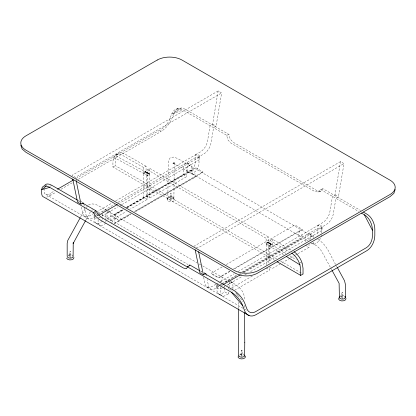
<?xml version="1.0" encoding="UTF-8"?>
<svg xmlns="http://www.w3.org/2000/svg" width="416" height="416" viewBox="0 0 416 416"><rect width="100%" height="100%" fill="white"/><g stroke="black" fill="none" stroke-linecap="round" stroke-linejoin="round"><path stroke-width="0.31" stroke-dasharray="2.08 1.56" d="M167.846 198.671L167.976 197.678C169.421 196.212 171.948 196.227 173.54 197.46L173.898 198.432L173.29 199.368L171.907 199.961L170.18 200.028L168.667 199.55L167.846 198.671L168.303 161.008L170.154 157.82L173.878 157.045L177.949 158.683L313.872 237.156M195.536 154.71L200.351 151.928A10.369 5.985 -60 0 0 207.522 141.081L209.997 126.214L210.6 125.299L212.638 124.124L218.156 90.953L221.624 92.955L216.102 126.131L214.068 127.301L213.465 128.222L210.99 143.083A10.369 5.985 -60 0 1 203.819 153.93L199.004 156.712L195.536 154.71L195.536 161.793A7.004 4.046 -60 0 1 190.58 170.373L187.819 171.969L187.819 163.769A1.752 1.009 -60 0 0 186.576 163.056L184.423 164.299A1.752 1.009 -60 0 0 183.186 166.447L183.186 174.642L146.344 195.91L146.177 171.761M317.907 225.358L322.722 222.581A10.369 5.985 -60 0 0 329.893 211.734L332.368 196.867L332.972 195.952L335.005 194.776L340.527 161.6L343.996 163.602L338.473 196.778L336.44 197.954L335.837 198.869L333.362 213.736A10.369 5.985 -60 0 1 326.191 224.583L321.376 227.36L317.907 225.358L317.907 232.44A7.004 4.046 -60 0 1 317.366 235.352M113.682 157.31L147.508 175.5L147.508 169.78L149.838 168.433L149.838 174.153L146.073 171.98L146.073 166.26L143.744 167.606L122.84 155.532A14.014 8.091 60 0 0 113.682 157.31L112.928 161.252L112.928 166.977L274.836 260.452M146.073 166.26L125.169 154.19A14.014 8.091 60 0 0 116.012 155.969L115.258 159.91L115.258 165.63L276.604 258.783M46.576 197.111A14.014 6.23 -50.6 0 0 49.764 195.775L50.258 193.378L54.179 191.11M78.328 179.286L160.664 131.747L161.158 129.35A10.65 4.737 -50.6 0 0 169.764 119.075L171.543 114.286A14.014 9.61 72 0 1 179.478 108.815L182.91 110.016L226.663 135.268L227.812 139.776L230.693 142.948L314.959 191.599L318.302 192.02L320.627 191.251L322.941 188.739L360.615 210.486M167.133 200.08L167.492 198.765L169.12 197.829L171.392 197.621L173.441 198.224L174.486 199.404L174.127 200.72L172.5 201.656L170.227 201.864L168.178 201.261L167.133 200.08L167.133 199.363L167.492 198.052L169.12 197.111L171.392 196.903L173.441 197.506L174.486 198.692L174.486 199.404M320.627 191.251L317.288 190.824L233.017 142.173L230.136 139.006L228.987 134.493L185.136 109.174L181.698 107.973L178.417 108.337L175.666 110.235L173.768 113.443L171.99 118.232A14.014 6.23 -50.6 0 1 160.664 131.747M111.706 222.877L112.216 221.78L114.28 219.892M80.501 217.251L85.192 208.707M85.873 220.038L90.568 211.515M114.629 220.09L115.534 218.509L115.856 216.882L115.508 215.649M221.073 281.549L221.978 279.968L222.305 278.335L221.957 277.103M143.983 173.03L145.054 171.694L145.725 171.501L149.646 173.763L149.812 174.387L149.812 197.912L146.344 195.91M144.435 172.245L145.08 171.683L148.574 173.67L149.193 173.503L147.904 174.247L147.285 175.843L147.285 199.373L130.582 209.014M266.354 243.682L267.426 242.346L270.894 244.348L271.565 244.156L270.275 244.899L269.656 246.496L269.656 262.392M127.098 207.522L193.066 169.432L193.414 169.634L192.488 171.205L192.14 172.838L192.462 174.096L193.372 174.632M96.351 218.275L94.884 217.927L94.073 216.793L94.884 215.665M115.695 200.902L195.01 155.111L196.966 154.643L198.926 155.111L199.732 156.239L198.926 157.373L119.61 203.164M199.732 156.239L199.732 158.99L198.926 160.118L122.424 204.287M222.295 287.924L219.211 289.042L217.256 288.574L216.445 287.446L217.256 286.317L218.379 285.667M238.066 271.554L317.382 225.763L319.337 225.295L321.292 225.763L322.104 226.892L321.292 228.02L243.105 273.161M322.104 226.892L322.104 229.637L321.292 230.766L249.293 272.334M70.746 251.321L70.491 251.612L69.852 251.238L70.746 251.321L70.491 257.332L69.852 256.963L69.852 251.238M171.283 193.263L170.472 193.502L170.383 193.18L171.283 193.263L171.028 199.274L170.383 198.9L170.383 193.18M242.221 350.314L241.41 350.553L241.322 350.23L242.221 350.314L241.966 356.325M342.784 292.323L342.529 292.614L341.89 292.245L342.784 292.323L342.784 298.048L341.973 298.282M86.195 207.558L87.724 205.832M318.302 192.02L320.616 189.509L322.941 188.739M135.231 211.806L194.615 177.518L195.437 176.738L195.941 174.647L195.088 173.93L193.024 174.429M243.355 272.293L301.064 238.976L301.881 238.191L302.39 236.101L301.538 235.388L299.468 235.882M219.482 282.454L220.724 281.346M147.904 174.247L148.548 173.685L145.054 171.694L145.725 171.501M266.807 242.897L268.096 242.154L272.017 244.416L272.184 245.034M270.275 244.899L270.92 244.332L267.478 242.315L268.096 242.154M339.508 296.728L340.538 295.927L342.155 295.573L343.845 295.781M173.768 113.443L181.402 108.004M179.478 108.815L171.543 114.286L182.91 110.016M218.156 90.953L72.004 175.328L75.473 177.336L221.624 92.955M115.83 154.84L118.16 153.494M76.024 178.5L161.158 129.35M49.764 195.775L55.926 192.218M60.965 189.306L72.727 182.52M112.928 166.977L115.258 165.63M78.541 201.547L79.56 200.959M143.744 167.606L143.744 173.326L146.073 171.98M94.089 213.278L89.809 215.748A10.369 5.985 -60 0 1 82.638 213.184L81.338 206.861M94.884 212.919L96.008 212.269M96.569 211.947L111.758 203.174M96.008 215.015L97.698 214.042M98.259 213.715L114.572 204.298M117.946 202.348L195.01 157.856L196.966 157.388L198.926 157.856L199.732 158.99M98.8 217.927L101.046 216.627M101.608 216.299L117.92 206.882M120.172 205.582L121.862 204.61M102.445 221.255L99.58 222.908A7.004 4.046 -60 0 1 94.624 220.048L94.624 215.545M107.078 211.645L107.078 218.582L122.663 209.586M126.563 207.334L143.816 197.371L147.285 199.373M119.226 220.646L111.795 216.351L111.795 215.951L123.032 209.466M126.402 207.522L195.51 167.622L202.94 171.912L202.94 172.312L134.883 211.604M123.183 209.778L114.239 214.942L115.164 215.446M114.587 215.145L123.531 209.981M127.442 207.719L193.414 169.634M105.914 223.262L103.048 224.91A7.004 4.046 -60 0 1 98.093 222.05L98.093 218.187M107.078 218.582L110.547 220.584L126.131 211.588M149.812 197.912L186.654 176.644L186.654 168.449A1.752 1.009 -60 0 1 187.892 166.301L190.044 165.058A1.752 1.009 -60 0 1 191.282 165.771L191.282 173.971L194.048 172.375A7.004 4.046 -60 0 0 199.004 163.795L199.004 156.712M130.463 213.756L119.226 220.246L111.795 215.951M134.399 211.484L202.94 171.912M114.156 223.574L130.463 214.157M114.504 223.772L130.749 214.391M340.527 161.6L194.376 245.981L197.844 247.983L343.996 163.602M200.912 272.194L201.932 271.606M147.508 169.78L266.115 238.254L268.445 236.912L268.445 242.632L285.901 253.401M229.975 271.435L218.587 278.008L211.156 273.718L211.156 273.317L222.394 266.833M226.325 264.56L294.871 224.988L302.302 229.278L302.302 229.679L233.891 269.178M272.21 239.086L272.21 244.806L269.88 246.147L269.88 240.427L272.21 239.086L291.465 250.203M229.824 271.123L218.587 277.607L211.156 273.317M233.542 268.975L302.302 229.278M215.925 284.237L212.181 286.4A10.369 5.985 -60 0 1 205.01 283.832L203.575 276.879M217.256 283.572L218.379 282.922M220.631 281.622L234.13 273.827M218.941 285.34L221.192 284.04M221.754 283.717L236.943 274.95M242.003 272.028L317.382 228.509L319.337 228.041L321.292 228.509L322.104 229.637M219.482 285.678L221.723 284.383M222.279 284.06L237.406 275.324M239.647 274.03L240.77 273.385M243.012 272.09L300.716 238.774L301.064 238.976M220.948 285.23L222.066 284.58M218.858 286.546L215.649 288.402A10.369 5.985 -60 0 1 208.478 285.834L207.173 279.516M221.733 285.506L222.856 284.856M240.854 274.461L242.544 273.489M222.856 287.602L224.541 286.624M226.793 285.329L242.544 276.234M244.795 274.934L246.48 273.962M228.285 292.016L228.285 293.909L224.817 291.907L221.952 293.561A7.004 4.046 -60 0 1 216.996 290.701L216.996 283.618M231.676 287.945L252.273 276.058M228.285 293.909L225.42 295.563A7.004 4.046 -60 0 1 220.464 292.703L220.464 286.91M234.588 290.269L269.656 270.02L269.656 267.478M290.046 258.253L272.184 268.564L268.715 266.562M290.602 257.93L295.069 255.351M295.625 255.029L297.3 254.062M297.861 253.739L309.02 247.296L309.02 244.14M310.684 242.902L313.654 244.618L316.42 243.022A7.004 4.046 -60 0 0 320.429 238.352M68.224 255.138L70.866 254.66L72.384 255.138M239.782 354.167L242.429 353.704L243.942 354.182M176.192 109.184L178.417 108.337M226.663 135.268L228.987 134.493M88.494 204.968C95.228 201.386 101.358 208.172 107.037 210.766M91.504 210.252L92.695 209.893M170.383 198.9L171.283 198.983M69.852 256.963L70.746 257.041M241.41 356.273L241.322 355.95L242.221 356.034M49.681 186.233L52.156 185.51M96.84 215.649L97.817 215.415M68.588 255.169L70.86 254.961L72.909 255.564M68.588 255.887L70.86 255.679L72.394 256.131M340.621 296.171L342.893 295.963L344.947 296.566M340.621 296.889L342.893 296.681L344.432 297.133M240.058 354.162L242.33 353.954L244.384 354.557M240.058 354.879L242.33 354.671L243.87 355.124M218.722 286.182L217.256 285.828L216.445 284.7L216.445 287.446M116.012 155.969L149.838 174.153L147.508 175.5L143.744 173.326M220.683 276.401L221.608 276.905M212.638 124.124L216.102 126.131M335.005 194.776L338.473 196.778M320.616 189.509L358.758 211.541M187.195 162.89L191.121 165.152M309.566 233.537L313.487 235.804M317.803 239.429C327.569 244.655 330.465 256.365 336.019 265.091M299.515 230.89L299.858 231.088L298.932 232.658L298.584 234.296L298.912 235.55L299.816 236.085M307.824 240.661L174.715 163.805L172.65 162.984L174.07 163.051L172.858 163.233L174.179 162.354L173.742 163.348L174.278 161.949L173.898 198.432M311.756 242.928C315.775 244.977 319.67 247.629 321.859 251.701L331.724 269.786M187.819 171.969L191.282 173.971M194.272 177.32L194.615 177.518M183.186 174.642L186.654 176.644M305.557 245.294L309.02 247.296M149.838 168.433L268.445 236.912M269.88 240.427L289.136 251.545M272.21 244.806L268.445 242.632L266.115 243.974L283.577 254.748M269.88 246.147L266.115 243.974L266.115 238.254M280.54 261.056L303.025 274.035M342.784 298.048L341.89 297.965L341.89 292.245M148.86 189.02L153.764 191.854M266.188 268.018L269.656 270.02M108.399 210.626L110.38 211.77M230.766 281.273L232.747 282.417M107.598 211.094L196.903 262.652M199.15 263.947L201.958 265.569M202.519 265.897L229.481 281.46M230.043 281.783C237.687 284.851 245.357 291.091 244.374 300.222M80.938 201.464L82.425 202.322M203.804 272.402L204.797 272.974M77.958 200.398L79.643 201.37M200.517 271.154L201.64 271.804M97.609 212.316L100.979 214.261M101.54 214.583L188.037 264.524M229.445 289.234L232.913 291.236M94.624 212.966L96.606 214.11M84.464 216.164L87.932 218.166M206.835 286.811L210.304 288.813M95.571 222.867L100.136 225.503M217.942 293.514L222.508 296.15M45.869 194.418L244.104 308.864M244.665 309.192L246.345 310.164M289.723 255.762L296.27 259.797M300.087 262.158L302.271 263.505M235.643 292.692L242.949 301.408M336.326 265.658L336.934 266.781M236.798 293.644L237.838 295.646M268.549 242.414L268.715 263.38M206.003 273.827L206.653 276.988M83.762 203.809L84.282 206.336M84.412 206.97L86.107 215.186A10.369 5.985 -60 0 0 93.278 217.75L98.093 214.968L98.093 217.547M244.416 305.417L244.442 308.662M238.358 302.354L238.399 308.142M44.117 188.479L44.132 191.604A10.65 4.737 -50.6 0 0 50.258 193.378M321.376 227.36L321.376 234.442M313.654 237.682L313.654 236.423A1.752 1.009 -60 0 0 312.416 235.706L310.263 236.954A1.752 1.009 -60 0 0 309.02 239.096L309.02 240.36M313.654 242.096L313.654 244.618M310.185 239.465L310.185 234.421A1.752 1.009 -60 0 0 308.948 233.704L306.795 234.952A1.752 1.009 -60 0 0 305.557 237.094L305.557 242.138M266.188 244.494L266.188 265.476M241.322 350.23L241.322 355.95M232.913 289.973L232.913 283.036A1.752 1.009 -60 0 0 231.676 282.324L229.523 283.566A1.752 1.009 -60 0 0 228.285 285.714M229.445 281.663L229.445 286.712M228.285 286.972L228.285 289.494M224.817 286.234L224.817 287.492M224.817 288.122L224.817 291.907M143.816 173.841L143.816 197.371M110.547 220.584L110.547 212.389A1.752 1.009 -60 0 0 109.304 211.671L107.151 212.914A1.752 1.009 -60 0 0 105.914 215.062L105.914 220.106M105.914 220.735L105.914 221.998M102.445 213.689L102.445 220.626M94.073 214.599L94.073 216.793M225.436 282.116A1.752 1.009 -60 0 1 226.054 281.564L228.207 280.322A1.752 1.009 -60 0 1 229.284 280.415M321.344 235.056A7.004 4.046 -60 0 1 321.131 236.35M106.46 209.503A1.752 1.009 -60 0 0 105.836 209.669L103.683 210.912A1.752 1.009 -60 0 0 102.612 212.248"/><path stroke-width="0.62" d="M361.561 213.164L364.369 214.781L372.408 230.256L372.393 236.059A10.65 7.29 -71.6 0 1 366.267 247.764L255.367 311.792A10.65 7.29 -71.6 0 1 246.761 308.594L244.982 303.826A14.014 6.172 50.4 0 0 233.615 290.274L204.443 273.421M73.216 243.194L73.289 242.434L73.169 243.459L85.561 220.605M337.241 267.348L344.578 280.868L345.446 284.648L345.441 297.461L344.843 298.397L343.465 298.995L341.744 299.068L340.226 298.594L339.394 297.721L339.508 296.728M73.954 257.468L73.596 258.778L71.968 259.719L69.696 259.927L67.642 259.324L66.596 258.138M238.43 355.815L238.072 357.131L239.117 358.311L241.166 358.914L243.438 358.706L245.066 357.77L245.424 356.455L244.728 355.67M338.993 297.83L338.634 299.14L339.68 300.326L341.728 300.929L344.006 300.721L345.634 299.78L345.992 298.47M395.2 189.478L393.869 193.346L390.068 196.628L256.922 273.499C250.38 276.749 242.414 276.749 235.867 273.499L25.932 152.292L22.131 149.011L20.8 145.142M80.189 217.823L67.688 240.614L67.168 243.474L67.168 256.272L67.538 257.244C69.134 258.461 71.666 258.482 73.102 257.005L73.221 243.204M199.961 270.832L189.862 264.997L187.538 266.916L186.389 268.752L183.508 268.065L99.237 219.414L95.898 216.507L93.584 212.67L49.728 187.351L46.524 186.014L43.935 185.983L42.255 187.257L41.683 189.696L41.704 193.45A14.014 6.23 -50.6 0 0 43.987 197.148L249.168 315.604M189.29 265.918L189.862 264.997M93.584 212.67L95.909 210.756L98.223 214.594L101.566 217.5L185.832 266.152L188.136 266.698M46.29 186.009L41.683 189.696L49.728 187.351M57.538 189.171L73.221 180.118M72.774 179.072L77.527 202.134L80.995 204.136L83.028 202.961L83.632 203.174M98.8 215.181L117.359 204.464M195.146 249.72L199.898 272.782L203.362 274.784L205.4 273.608L206.003 273.827M223.418 284.528L240.292 274.789M277.087 261.747L300.695 275.382L303.025 274.035L303.025 268.315L302.271 263.505A14.014 8.091 60 0 0 294.081 251.763M363.423 212.108L366.798 214.058A14.014 9.641 71.9 0 1 374.842 229.528L374.821 235.336A14.014 9.594 -71.6 0 1 366.761 250.739L255.861 314.766A14.014 9.594 -71.6 0 1 244.535 310.554L242.757 305.786A14.014 6.172 50.4 0 0 231.39 292.235L187.538 266.916M77.397 200.075L52.156 185.51A14.014 6.198 50.3 0 0 44.684 185.416M82.446 202.987L95.909 210.756M286.302 256.433L299.941 264.846L300.695 269.662L300.695 275.382M231.39 292.235L242.757 305.786M332.03 270.353L339.118 283.353L339.394 297.721M345.072 296.488L345.441 297.461M198.614 251.722L203.362 274.784M76.112 180.45L80.995 204.136M244.769 342.264L244.473 312.562M238.404 308.786L238.711 355.3L239.07 356.273C240.661 357.505 243.194 357.521 244.634 356.054L244.764 342.254M291.751 253.11A14.014 8.091 60 0 1 299.941 264.846M364.369 214.781A14.014 9.641 71.9 0 1 372.408 230.256M157.217 60.044L25.932 135.845A17.514 10.114 0 0 0 25.932 150.145L234.01 270.28A17.514 10.114 0 0 0 258.783 270.28L390.068 194.48A17.514 10.114 0 0 0 390.068 180.18L181.99 60.044A17.514 10.114 0 0 0 157.217 60.044"/></g></svg>
